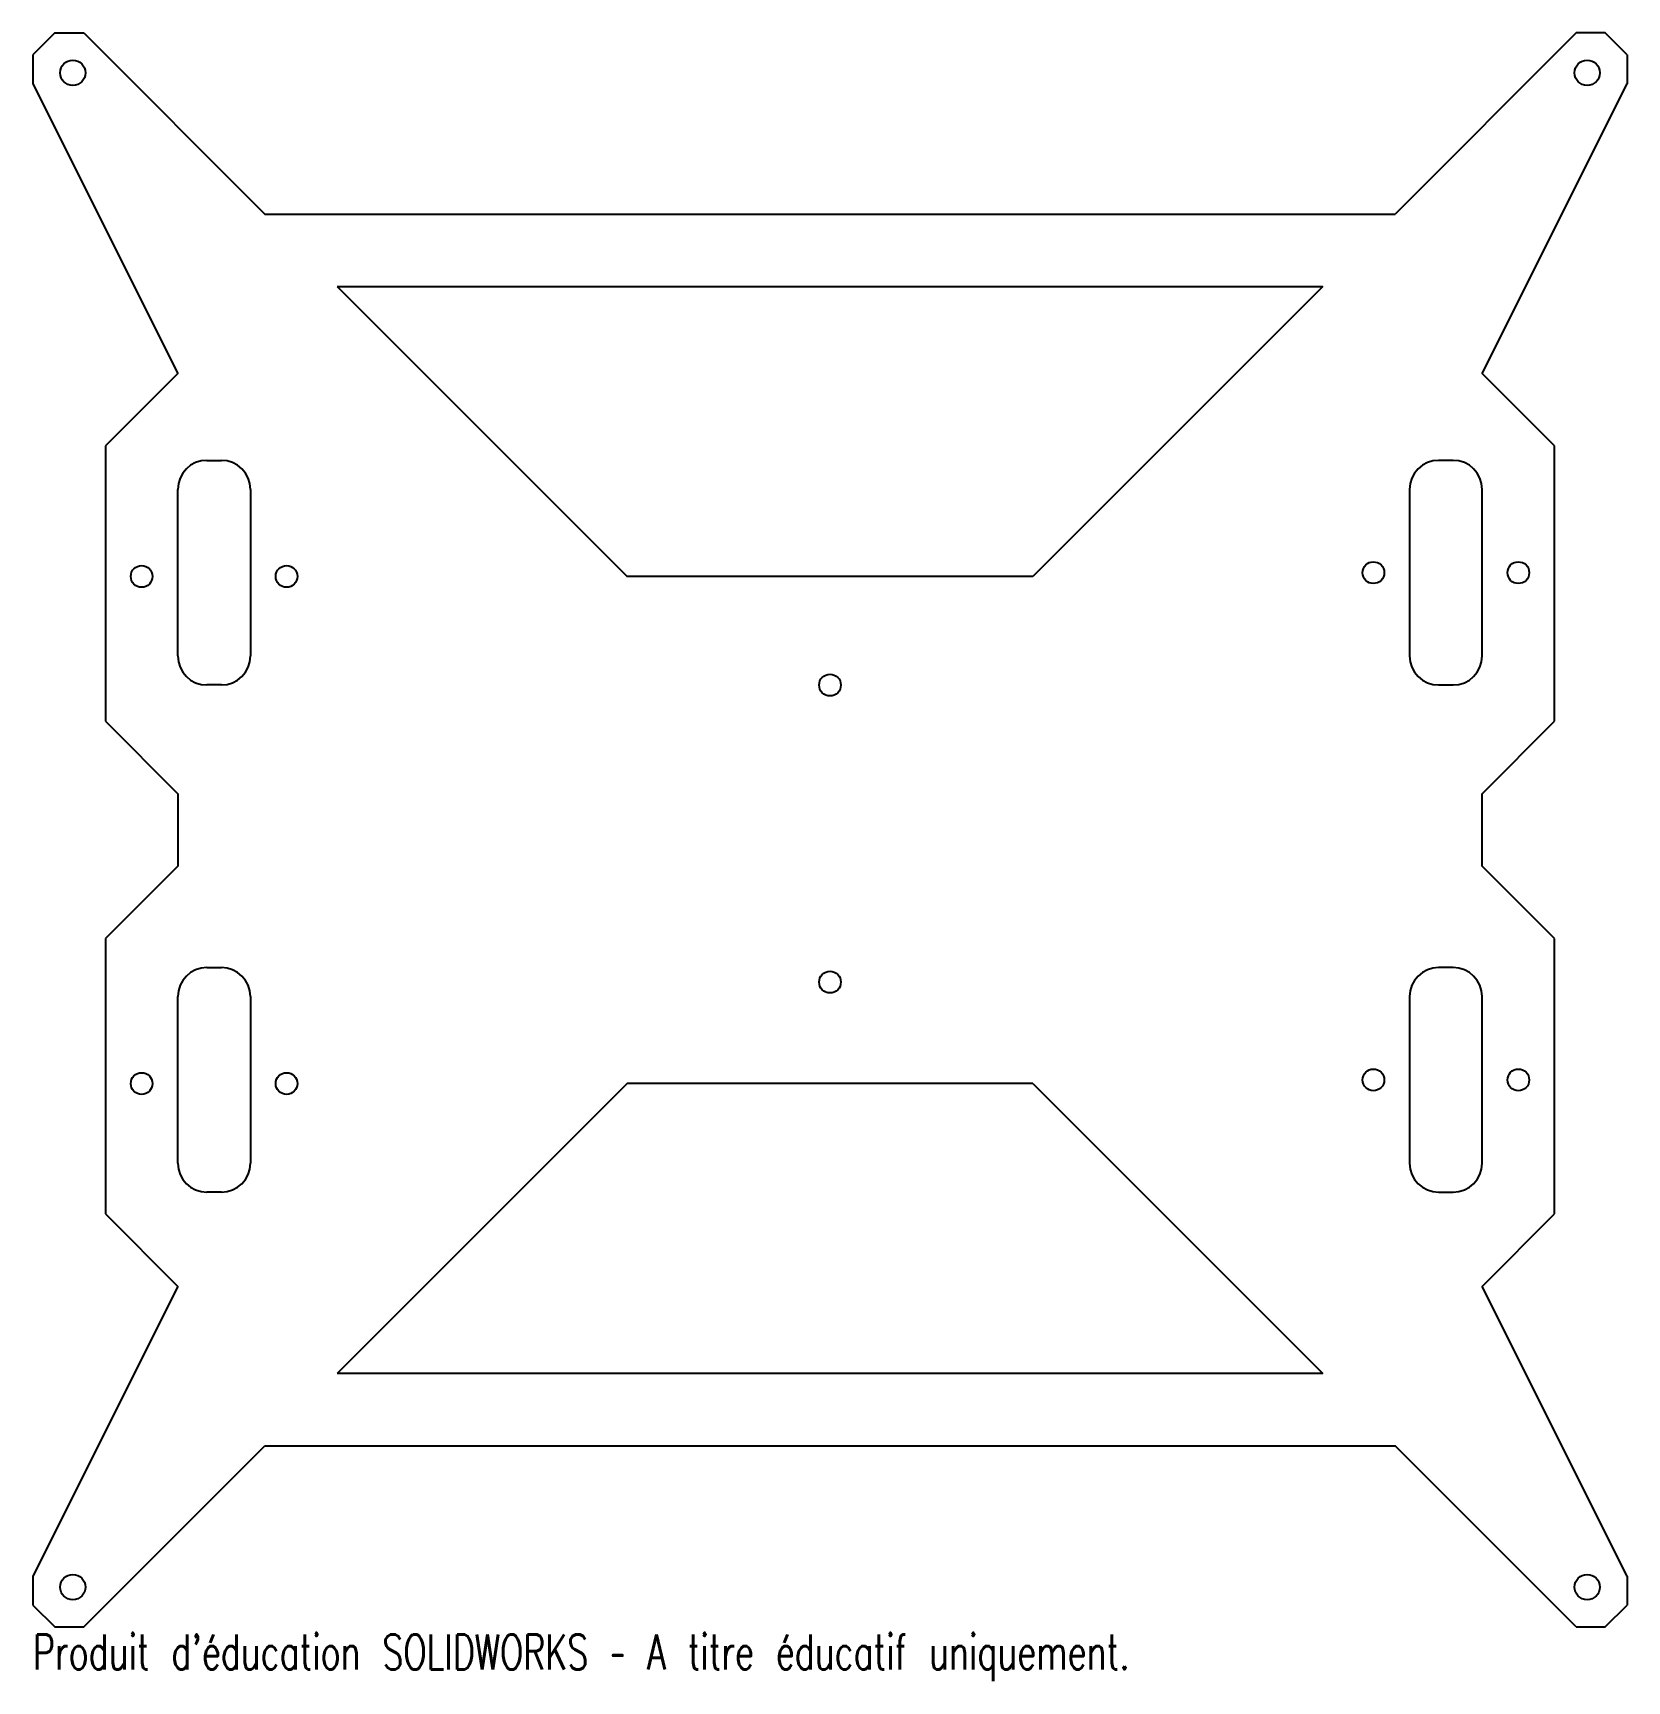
# Model space of a CAD drawing. Header units: millimetres. Extents: x 60 to 280, y 98 to 325.
import ezdxf

# ---------------------------------------------------------------- set-up
doc = ezdxf.new("R2010")
doc.units = ezdxf.units.MM
doc.styles.add('SLDTEXTSTYLE0', font='TXT', dxfattribs={"width": 0.7, "bigfont": 'bigfont'})

msp = doc.modelspace()

# ---------------------------------------------------------------- linework, layer by layer
at = {"color": 7, "linetype": 'Continuous', "lineweight": 25}
for p, q in [((63, 325), (60, 322)), ((63, 325), (67, 325)), ((67, 325), (92, 300)), ((273, 325), (248, 300)), ((277, 325), (273, 325)), ((280, 322), (277, 325)), ((60, 322), (60, 318)), ((280, 322), (280, 318)), ((60, 318), (80, 278)), ((260, 278), (280, 318)), ((92, 300), (248, 300)), ((102, 290), (238, 290)), ((102, 290), (142, 250)), ((238, 290), (198, 250)), ((80, 278), (70, 268)), ((270, 268), (260, 278)), ((70, 268), (70, 230)), ((270, 230), (270, 268)), ((84, 266.01), (86, 266.01)), ((256, 266.01), (254, 266.01)), ((80, 239.01), (80, 262.01)), ((90, 262.01), (90, 239.01)), ((250, 262.01), (250, 239.01)), ((260, 239.01), (260, 262.01)), ((198, 250), (142, 250)), ((86, 235.01), (84, 235.01)), ((254, 235.01), (256, 235.01)), ((70, 230), (80, 220)), ((260, 220), (270, 230)), ((80, 220), (80, 210)), ((260, 210), (260, 220)), ((80, 210), (70, 200)), ((270, 200), (260, 210)), ((70, 200), (70, 162)), ((270, 162), (270, 200)), ((84, 196), (86, 196)), ((256, 196), (254, 196)), ((80, 169), (80, 192)), ((90, 192), (90, 169)), ((250, 192), (250, 169)), ((260, 169), (260, 192)), ((142, 180), (102, 140)), ((198, 180), (142, 180)), ((198, 180), (238, 140)), ((86, 165), (84, 165)), ((254, 165), (256, 165)), ((70, 162), (80, 152)), ((260, 152), (270, 162)), ((80, 152), (60, 112)), ((280, 112), (260, 152)), ((238, 140), (102, 140)), ((67, 105), (92, 130)), ((92, 130), (248, 130)), ((273, 105), (248, 130)), ((60, 112), (60, 108)), ((280, 112), (280, 108)), ((60, 108), (63, 105)), ((277, 105), (280, 108)), ((63, 105), (67, 105)), ((273, 105), (277, 105))]:
    msp.add_line(p, q, dxfattribs=at)
for centre, radius in [((65.5, 319.5), 1.75), ((274.5, 319.5), 1.75), ((75, 250), 1.5), ((95, 250), 1.5), ((245, 250.51), 1.5), ((265, 250.51), 1.5), ((170, 235), 1.5), ((170, 194), 1.5), ((245, 180.5), 1.5), ((265, 180.5), 1.5), ((75, 180), 1.5), ((95, 180), 1.5), ((65.5, 110.5), 1.75), ((274.5, 110.5), 1.75)]:
    msp.add_circle(centre, radius, dxfattribs=at)
for centre, start, end in [((84, 262.01), 90, 180), ((86, 262.01), 0, 90), ((254, 262.01), 90, 180), ((256, 262.01), 0, 90), ((84, 239.01), 180, 270), ((86, 239.01), 270, 0), ((254, 239.01), 180, 270), ((256, 239.01), 270, 0), ((84, 192), 90, 180), ((86, 192), 0, 90), ((254, 192), 90, 180), ((256, 192), 0, 90), ((84, 169), 180, 270), ((86, 169), 270, 0), ((254, 169), 180, 270), ((256, 169), 270, 0)]:
    msp.add_arc(centre, 4, start, end, dxfattribs=at)

# ---------------------------------------------------------------- texts
at = {"color": 7, "linetype": 'Continuous', "insert": (60, 103.98), "char_height": 4.8336, "attachment_point": 1, "style": 'SLDTEXTSTYLE0'}
msp.add_mtext("Produit d'éducation SOLIDWORKS – A titre éducatif uniquement.", dxfattribs=at)

doc.saveas('drawing.dxf')
